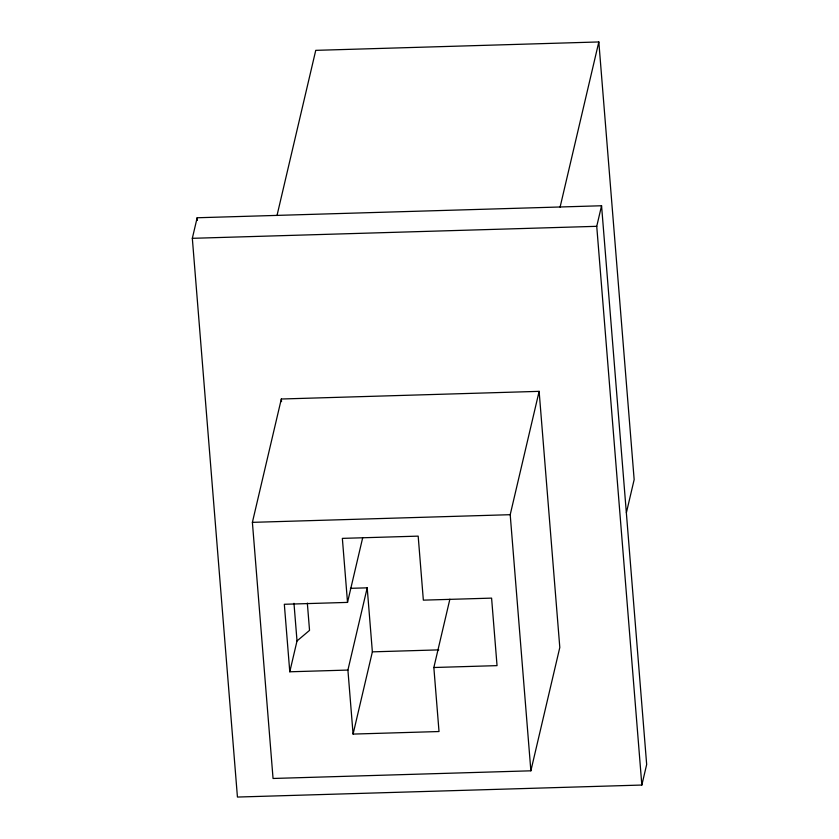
<?xml version="1.0" encoding="UTF-8"?>
<svg xmlns="http://www.w3.org/2000/svg" width="839" height="839" viewBox="0 0 839 839"><rect width="100%" height="100%" fill="white"/><g stroke="black" fill="none" stroke-linecap="round" stroke-linejoin="round"><path stroke-width="1.26" d="M192.33 238.318L197.155 217.762L601.563 205.754L646.67 764.486L641.845 785.042L237.437 797.05L192.33 238.318L596.739 226.32L601.563 205.754M277.006 215.508L315.747 50.35L598.826 41.95L634.158 479.625L626.408 512.65M252.392 522.351L281.327 399.007L539.131 391.352L559.802 647.467L530.867 770.81L273.053 778.466L252.392 522.351L510.206 514.695L539.131 391.352M350.408 588.328L367.199 587.835L347.912 670.067L289.78 671.787L297.016 640.954L293.975 603.304M289.78 671.787L284.327 604.279L347.524 602.402L362.658 537.883M449.872 599.193L433.847 667.508L439.017 731.535L353.083 734.083L372.369 651.851L367.199 587.835M560.095 207.107L598.826 41.95M297.016 640.954L309.539 630.372L307.336 603.105M372.369 651.851L438.776 649.879M433.847 667.508L497.045 665.631L491.591 598.123L423.349 600.147L418.179 536.131L342.354 538.376L347.524 602.402M596.739 226.32L641.845 785.042M510.206 514.695L530.867 770.81M347.912 670.067L353.083 734.083M281.327 399.007L281.537 401.598M197.155 217.762L197.364 220.374"/></g></svg>
